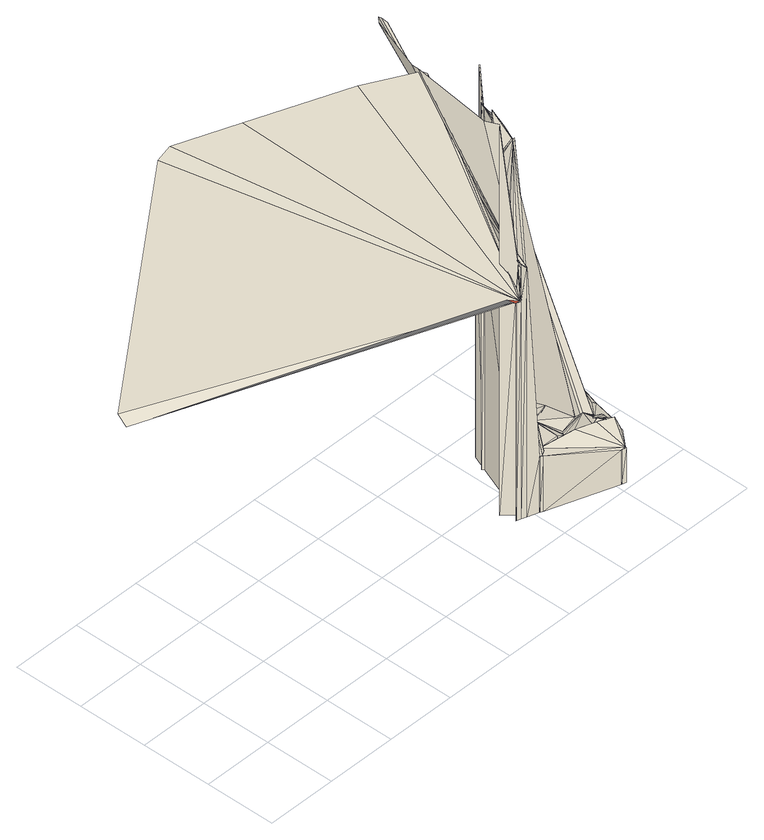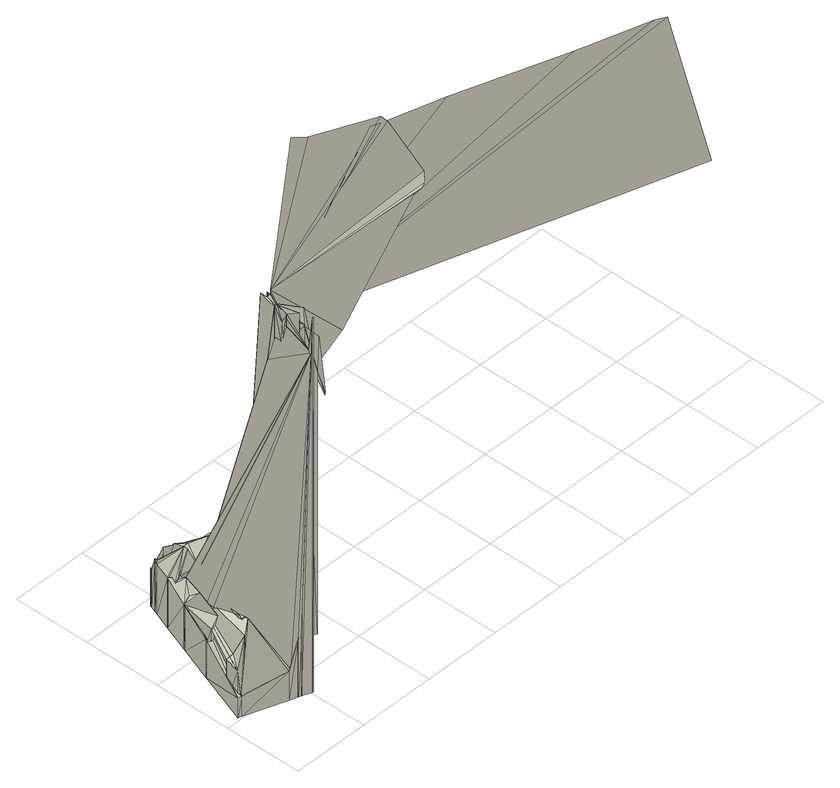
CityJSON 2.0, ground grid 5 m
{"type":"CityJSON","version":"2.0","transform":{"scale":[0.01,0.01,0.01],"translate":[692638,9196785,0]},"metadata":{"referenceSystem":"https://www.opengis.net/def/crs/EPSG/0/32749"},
"CityObjects":{
"building1":{"type":"Building","attributes":{"level_0":0,"level_1":0,"uuid_bgn":"None"},"geometry":[{"type":"MultiSurface","lod":"1","boundaries":[[[0,1,2]],[[0,2,3]],[[0,3,4]],[[0,4,5]],[[0,5,6]],[[0,6,7]],[[0,7,8]],[[0,8,9]],[[0,9,10]],[[0,10,11]],[[0,11,12]],[[0,1,13]],[[0,14,13]],[[11,12,15]],[[11,16,15]],[[12,0,14]],[[12,15,14]],[[17,18,19]],[[17,19,20]],[[17,20,21]],[[17,21,22]],[[17,18,23]],[[17,24,23]],[[20,21,25]],[[20,26,25]],[[21,22,27]],[[21,25,27]],[[22,17,24]],[[22,27,24]],[[28,29,30]],[[28,30,31]],[[28,31,32]],[[28,32,33]],[[28,33,34]],[[28,34,18]],[[28,18,17]],[[28,29,35]],[[28,36,35]],[[29,30,37]],[[29,35,37]],[[18,17,24]],[[18,23,24]],[[17,28,36]],[[17,24,36]],[[38,39,40]],[[38,40,41]],[[38,41,42]],[[38,42,43]],[[38,43,44]],[[38,44,45]],[[38,45,46]],[[38,46,47]],[[38,47,48]],[[38,48,49]],[[38,39,50]],[[38,15,50]],[[48,49,51]],[[48,52,51]],[[49,38,15]],[[49,51,15]],[[53,54,55]],[[53,54,56]],[[53,57,56]],[[54,55,58]],[[54,56,58]],[[59,60,21]],[[59,21,20]],[[59,60,61]],[[59,62,61]],[[60,21,25]],[[60,61,25]],[[21,20,26]],[[21,25,26]],[[12,63,0]],[[12,63,64]],[[12,15,64]],[[63,0,14]],[[63,64,14]],[[0,12,15]],[[0,14,15]],[[65,66,67]],[[65,67,68]],[[65,68,69]],[[65,69,70]],[[65,70,71]],[[65,71,72]],[[65,72,73]],[[65,73,74]],[[65,66,75]],[[65,76,75]],[[66,67,77]],[[66,75,77]],[[67,68,78]],[[67,77,78]],[[68,69,79]],[[68,78,79]],[[69,70,80]],[[69,79,80]],[[70,71,81]],[[70,80,81]],[[71,72,82]],[[71,81,82]],[[72,73,83]],[[72,82,83]],[[73,74,84]],[[73,83,84]],[[74,65,76]],[[74,84,76]],[[85,86,87]],[[85,87,88]],[[85,88,89]],[[85,89,90]],[[85,86,91]],[[85,92,91]],[[86,87,93]],[[86,91,93]],[[87,88,94]],[[87,93,94]],[[88,89,95]],[[88,94,95]],[[89,90,96]],[[89,95,96]],[[90,85,92]],[[90,96,92]],[[97,98,99]],[[97,99,100]],[[97,100,101]],[[97,101,102]],[[97,102,85]],[[97,85,90]],[[97,90,89]],[[97,89,103]],[[97,103,104]],[[97,104,105]],[[97,105,106]],[[97,106,107]],[[97,107,108]],[[97,98,109]],[[97,110,109]],[[98,99,111]],[[98,109,111]],[[99,100,112]],[[99,111,112]],[[100,101,113]],[[100,112,113]],[[101,102,114]],[[101,113,114]],[[102,85,92]],[[102,114,92]],[[85,90,96]],[[85,92,96]],[[90,89,95]],[[90,96,95]],[[89,103,115]],[[89,95,115]],[[103,104,116]],[[103,115,116]],[[104,105,117]],[[104,116,117]],[[105,106,118]],[[105,117,118]],[[106,107,119]],[[106,118,119]],[[107,108,120]],[[107,119,120]],[[108,97,110]],[[108,120,110]],[[121,122,123]],[[121,123,124]],[[121,124,125]],[[121,125,126]],[[121,126,101]],[[121,101,100]],[[121,122,127]],[[121,128,127]],[[122,123,129]],[[122,127,129]],[[123,124,130]],[[123,129,130]],[[124,125,131]],[[124,130,131]],[[125,126,132]],[[125,131,132]],[[126,101,113]],[[126,132,113]],[[101,100,112]],[[101,113,112]],[[100,121,128]],[[100,112,128]],[[22,21,133]],[[22,133,134]],[[22,134,122]],[[22,122,135]],[[22,135,136]],[[22,136,99]],[[22,99,98]],[[22,98,137]],[[22,137,138]],[[22,138,17]],[[22,21,25]],[[22,27,25]],[[21,133,139]],[[21,25,139]],[[133,134,140]],[[133,139,140]],[[134,122,127]],[[134,140,127]],[[122,135,141]],[[122,127,141]],[[135,136,142]],[[135,141,142]],[[136,99,111]],[[136,142,111]],[[99,98,109]],[[99,111,109]],[[98,137,143]],[[98,109,143]],[[137,138,144]],[[137,143,144]],[[138,17,24]],[[138,144,24]],[[17,22,27]],[[17,24,27]],[[28,17,138]],[[28,138,137]],[[28,137,97]],[[28,97,29]],[[28,17,24]],[[28,36,24]],[[17,138,144]],[[17,24,144]],[[138,137,143]],[[138,144,143]],[[137,97,110]],[[137,143,110]],[[97,29,35]],[[97,110,35]],[[29,28,36]],[[29,35,36]],[[49,108,145]],[[49,145,38]],[[49,108,120]],[[49,51,120]],[[108,145,146]],[[108,120,146]],[[145,38,15]],[[145,146,15]],[[38,49,51]],[[38,15,51]],[[147,148,149]],[[147,149,150]],[[147,150,151]],[[147,151,152]],[[147,152,153]],[[147,153,73]],[[147,73,154]],[[147,154,155]],[[147,148,156]],[[147,157,156]],[[148,149,158]],[[148,156,158]],[[149,150,159]],[[149,158,159]],[[150,151,160]],[[150,159,160]],[[151,152,161]],[[151,160,161]],[[152,153,162]],[[152,161,162]],[[153,73,83]],[[153,162,83]],[[73,154,163]],[[73,83,163]],[[154,155,164]],[[154,163,164]],[[155,147,157]],[[155,164,157]],[[165,166,167]],[[165,167,148]],[[165,148,147]],[[165,147,168]],[[165,168,169]],[[165,169,70]],[[165,70,170]],[[165,170,171]],[[165,171,172]],[[165,172,173]],[[165,166,174]],[[165,175,174]],[[166,167,176]],[[166,174,176]],[[167,148,156]],[[167,176,156]],[[148,147,157]],[[148,156,157]],[[147,168,177]],[[147,157,177]],[[168,169,178]],[[168,177,178]],[[169,70,80]],[[169,178,80]],[[70,170,179]],[[70,80,179]],[[170,171,180]],[[170,179,180]],[[171,172,181]],[[171,180,181]],[[172,173,182]],[[172,181,182]],[[173,165,175]],[[173,182,175]],[[183,184,185]],[[183,185,186]],[[183,186,187]],[[183,187,188]],[[183,188,189]],[[183,189,190]],[[183,184,191]],[[183,192,191]],[[184,185,193]],[[184,191,193]],[[185,186,194]],[[185,193,194]],[[186,187,195]],[[186,194,195]],[[187,188,196]],[[187,195,196]],[[188,189,197]],[[188,196,197]],[[189,190,198]],[[189,197,198]],[[190,183,192]],[[190,198,192]],[[199,200,201]],[[199,201,202]],[[199,202,203]],[[199,203,204]],[[199,204,205]],[[199,205,165]],[[199,165,173]],[[199,173,206]],[[199,206,134]],[[199,134,54]],[[199,200,207]],[[199,208,207]],[[200,201,209]],[[200,207,209]],[[201,202,210]],[[201,209,210]],[[202,203,211]],[[202,210,211]],[[203,204,212]],[[203,211,212]],[[204,205,213]],[[204,212,213]],[[205,165,175]],[[205,213,175]],[[165,173,182]],[[165,175,182]],[[173,206,214]],[[173,182,214]],[[206,134,140]],[[206,214,140]],[[134,54,56]],[[134,140,56]],[[54,199,208]],[[54,56,208]],[[215,216,217]],[[215,217,218]],[[215,216,219]],[[215,220,219]],[[216,217,221]],[[216,219,221]],[[217,218,222]],[[217,221,222]],[[218,215,220]],[[218,222,220]],[[223,224,225]],[[223,225,226]],[[223,226,227]],[[223,224,228]],[[223,229,228]],[[224,225,230]],[[224,228,230]],[[225,226,231]],[[225,230,231]],[[226,227,232]],[[226,231,232]],[[227,223,229]],[[227,232,229]],[[233,234,227]],[[233,227,235]],[[233,235,202]],[[233,234,236]],[[233,237,236]],[[234,227,232]],[[234,236,232]],[[227,235,238]],[[227,232,238]],[[235,202,210]],[[235,238,210]],[[202,233,237]],[[202,210,237]],[[239,240,241]],[[239,240,242]],[[239,243,242]],[[240,241,244]],[[240,242,244]],[[241,239,243]],[[241,244,243]],[[245,60,246]],[[245,246,133]],[[245,133,21]],[[245,60,61]],[[245,247,61]],[[60,246,248]],[[60,61,248]],[[246,133,139]],[[246,248,139]],[[133,21,25]],[[133,139,25]],[[21,245,247]],[[21,25,247]],[[1,0,249]],[[1,0,14]],[[1,13,14]],[[0,249,250]],[[0,14,250]],[[249,1,13]],[[249,250,13]],[[22,21,60]],[[22,60,53]],[[21,60,61]],[[21,25,61]],[[60,53,57]],[[60,61,57]],[[53,22,27]],[[53,57,27]],[[205,204,203]],[[205,203,215]],[[205,215,218]],[[205,218,217]],[[205,217,216]],[[205,216,235]],[[205,235,226]],[[205,226,225]],[[205,225,224]],[[205,224,223]],[[205,223,227]],[[205,227,234]],[[205,234,251]],[[205,251,189]],[[205,189,188]],[[205,188,187]],[[205,187,186]],[[205,186,185]],[[205,185,184]],[[205,184,183]],[[205,183,152]],[[205,152,151]],[[205,151,150]],[[205,150,149]],[[205,149,167]],[[205,167,166]],[[205,204,212]],[[205,213,212]],[[204,203,211]],[[204,212,211]],[[203,215,220]],[[203,211,220]],[[215,218,222]],[[215,220,222]],[[218,217,221]],[[218,222,221]],[[217,216,219]],[[217,221,219]],[[216,235,238]],[[216,219,238]],[[235,226,231]],[[235,238,231]],[[226,225,230]],[[226,231,230]],[[225,224,228]],[[225,230,228]],[[224,223,229]],[[224,228,229]],[[223,227,232]],[[223,229,232]],[[227,234,236]],[[227,232,236]],[[234,251,252]],[[234,236,252]],[[251,189,197]],[[251,252,197]],[[189,188,196]],[[189,197,196]],[[188,187,195]],[[188,196,195]],[[187,186,194]],[[187,195,194]],[[186,185,193]],[[186,194,193]],[[185,184,191]],[[185,193,191]],[[184,183,192]],[[184,191,192]],[[183,152,161]],[[183,192,161]],[[152,151,160]],[[152,161,160]],[[151,150,159]],[[151,160,159]],[[150,149,158]],[[150,159,158]],[[149,167,176]],[[149,158,176]],[[167,166,174]],[[167,176,174]],[[166,205,213]],[[166,174,213]],[[73,153,74]],[[73,153,162]],[[73,83,162]],[[153,74,84]],[[153,162,84]],[[74,73,83]],[[74,84,83]],[[239,200,253]],[[239,200,207]],[[239,243,207]],[[200,253,254]],[[200,207,254]],[[253,239,243]],[[253,254,243]],[[202,201,233]],[[202,201,209]],[[202,210,209]],[[201,233,237]],[[201,209,237]],[[233,202,210]],[[233,237,210]],[[102,126,125]],[[102,125,124]],[[102,124,123]],[[102,123,206]],[[102,206,172]],[[102,172,171]],[[102,171,170]],[[102,170,87]],[[102,87,86]],[[102,126,132]],[[102,114,132]],[[126,125,131]],[[126,132,131]],[[125,124,130]],[[125,131,130]],[[124,123,129]],[[124,130,129]],[[123,206,214]],[[123,129,214]],[[206,172,181]],[[206,214,181]],[[172,171,180]],[[172,181,180]],[[171,170,179]],[[171,180,179]],[[170,87,93]],[[170,179,93]],[[87,86,91]],[[87,93,91]],[[86,102,114]],[[86,91,114]],[[169,168,155]],[[169,155,71]],[[169,168,177]],[[169,178,177]],[[168,155,164]],[[168,177,164]],[[155,71,81]],[[155,164,81]],[[71,169,178]],[[71,81,178]],[[121,136,135]],[[121,136,142]],[[121,128,142]],[[136,135,141]],[[136,142,141]],[[135,121,128]],[[135,141,128]],[[249,0,63]],[[249,63,145]],[[249,145,108]],[[249,108,107]],[[249,0,14]],[[249,250,14]],[[0,63,64]],[[0,14,64]],[[63,145,146]],[[63,64,146]],[[145,108,120]],[[145,146,120]],[[108,107,119]],[[108,120,119]],[[107,249,250]],[[107,119,250]],[[67,106,105]],[[67,106,118]],[[67,77,118]],[[106,105,117]],[[106,118,117]],[[105,67,77]],[[105,117,77]],[[108,255,97]],[[108,255,256]],[[108,120,256]],[[255,97,110]],[[255,256,110]],[[97,108,120]],[[97,110,120]],[[66,65,257]],[[66,65,76]],[[66,75,76]],[[65,257,258]],[[65,76,258]],[[257,66,75]],[[257,258,75]],[[239,241,244]],[[239,243,244]],[[245,21,25]],[[245,247,25]],[[80,178,81]],[[164,177,157]],[[243,254,207]],[[214,182,181]],[[214,129,127]],[[127,140,214]],[[142,128,112]],[[238,232,231]],[[213,174,175]],[[176,158,156]],[[132,114,113]]],"semantics":{"surfaces":[{"type":"RoofSurface"},{"type":"GroundSurface"},{"type":"WallSurface"}],"values":[0,1,2,2,2,2,2,2,2,2,2,2,2,2,2,2,2,2,2,2,2,2,2,2,2,2,2,2,2,2,2,2,2,2,2,2,2,2,2,2,2,2,2,2,2,2,2,2,2,2,2,2,2,2,2,2,2,2,2,2,2,2,2,2,2,2,2,2,2,2,2,2,2,2,2,2,2,2,2,2,2,2,2,2,2,2,2,2,2,2,2,2,2,2,2,2,2,2,2,2,2,2,2,2,2,2,2,2,2,2,2,2,2,2,2,2,2,2,2,2,2,2,2,2,2,2,2,2,2,2,2,2,2,2,2,2,2,2,2,2,2,2,2,2,2,2,2,2,2,2,2,2,2,2,2,2,2,2,2,2,2,2,2,2,2,2,2,2,2,2,2,2,2,2,2,2,2,2,2,2,2,2,2,2,2,2,2,2,2,2,2,2,2,2,2,2,2,2,2,2,2,2,2,2,2,2,2,2,2,2,2,2,2,2,2,2,2,2,2,2,2,2,2,2,2,2,2,2,2,2,2,2,2,2,2,2,2,2,2,2,2,2,2,2,2,2,2,2,2,2,2,2,2,2,2,2,2,2,2,2,2,2,2,2,2,2,2,2,2,2,2,2,2,2,2,2,2,2,2,2,2,2,2,2,2,2,2,2,2,2,2,2,2,2,2,2,2,2,2,2,2,2,2,2,2,2,2,2,2,2,2,2,2,2,2,2,2,2,2,2,2,2,2,2,2,2,2,2,2,2,2,2,2,2,2,2,2,2,2,2,2,2,2,2,2,2,2,2,2,2,2,2,2,2,2,2,2,2,2,2,2,2,2,2,2,2,2,2,2,2,2,2,2,2,2,2,2,2,2,2,2,2,2,2,2,2,2,2,2,2,2,2,2,2,2,2,2,2,2,2,2,2,2,2,2,2,2,2,2,2,2,2,2,2,2,2,2,2,2,2,2,2,2,2,2,2,2,2,2,2,2,2,2,2,2,2,2,2,2,2,2,2,2,2,2,2,2,2,2,2,2,2,2,2,2,2,2,2,2,2,2,2,2,2,2,2,2,2,2,2,2,2,2,2,2,2,2,2,2,2,2,2,2,2,2,2,2,2,2,2,2,2,2,2,2,2,2,2,2,2,2,2,2,2,2,2,2,2,2,2,2,2,2,2,2,2,2,2,2,2,2,2,2,2,2,2,2,2,2,2,2,2,2,2,2,2,2,2,2,2,2,2,2,2,2,2,2,2,2,2,2,2,2,2,2,2,2,2,2,2,2,2,2,2,2,2,2,2,2,2,2,2,2,2,2,2,2,2,2,2,2,2,2,2,2,2,2,2,2,2,2,2,2,2,2,2,2,2,2,2,2,2,2,2,2,2,2,2,2,2,2,2,2,2,2,2,2,2,2,2,2,2,2,2,2,2,2,2,2,2,2,2,2,2,2,2,2,2,2,2,2]}}]}
},
"vertices":[
[2421,278,1652],[2388,278,1652],[2333,298,1701],[6,1112,1734],[6,1178,1795],[556,1378,3253],[656,1378,3295],[1106,1228,3278],[1806,978,3263],[2181,828,3221],[2206,803,3206],[2431,353,1824],[2431,304,1824],[2388,278,0],[2421,278,0],[2431,304,0],[2431,353,0],[2699,796,2148],[2706,803,2148],[2731,803,2146],[2781,778,2236],[2845,736,2345],[2841,725,2345],[2706,803,0],[2699,796,0],[2845,736,0],[2781,778,0],[2841,725,0],[2636,828,1812],[2593,717,1733],[2581,728,1733],[2581,753,1733],[2606,853,1643],[2656,903,1719],[2706,903,2138],[2593,717,0],[2636,828,0],[2581,728,0],[2431,304,1927],[2356,378,2974],[2306,453,2989],[2156,828,3257],[2156,878,3257],[2306,1278,3244],[2356,1328,3228],[2381,1328,3205],[2406,1303,3169],[2606,978,2164],[2606,753,1733],[2605,749,1733],[2356,378,0],[2605,749,0],[2606,753,0],[2964,1068,2315],[2856,768,2272],[2856,803,2272],[2856,768,0],[2964,1068,0],[2856,803,0],[2881,928,2426],[2881,837,2364],[2881,837,0],[2881,928,0],[2431,278,1899],[2431,278,0],[3068,53,261],[3034,53,261],[2556,220,422],[2556,278,443],[2581,278,426],[2831,228,443],[2956,178,449],[3056,128,453],[3081,103,364],[3081,90,364],[3034,53,0],[3068,53,0],[2556,220,0],[2556,278,0],[2581,278,0],[2831,228,0],[2956,178,0],[3056,128,0],[3081,103,0],[3081,90,0],[2731,503,435],[2731,403,428],[2710,253,455],[2585,278,426],[2606,428,425],[2706,503,428],[2731,403,0],[2731,503,0],[2710,253,0],[2585,278,0],[2606,428,0],[2706,503,0],[2606,703,1964],[2681,703,430],[2706,678,430],[2756,528,419],[2756,503,428],[2731,462,435],[2581,253,425],[2581,241,425],[2556,228,422],[2532,228,422],[2456,255,1895],[2456,303,1895],[2681,703,0],[2606,703,0],[2706,678,0],[2756,528,0],[2756,503,0],[2731,462,0],[2581,253,0],[2581,241,0],[2556,228,0],[2532,228,0],[2456,255,0],[2456,303,0],[2740,578,412],[2874,578,410],[2886,510,423],[2806,478,425],[2781,478,425],[2749,491,435],[2874,578,0],[2740,578,0],[2886,510,0],[2806,478,0],[2781,478,0],[2749,491,0],[2856,728,2345],[2856,678,1941],[2781,578,408],[2731,603,412],[2631,703,1453],[2631,728,2187],[2856,728,0],[2856,678,0],[2781,578,0],[2731,603,0],[2631,703,0],[2631,728,0],[2431,303,1899],[2431,303,0],[2981,203,450],[2981,228,450],[3106,278,356],[3131,278,333],[3131,228,333],[3131,226,347],[3089,111,343],[3056,103,344],[3006,153,457],[2981,228,0],[2981,203,0],[3106,278,0],[3131,278,0],[3131,228,0],[3131,226,0],[3089,111,0],[3056,103,0],[3006,153,0],[3006,328,401],[3081,278,356],[3081,268,356],[2983,200,450],[2936,187,437],[2756,243,439],[2756,253,439],[2781,278,429],[2981,328,401],[3081,278,0],[3006,328,0],[3081,268,0],[2983,200,0],[2936,187,0],[2756,243,0],[2756,253,0],[2781,278,0],[2981,328,0],[3196,403,306],[3156,403,342],[3156,478,405],[3181,628,353],[3256,653,327],[3281,653,265],[3281,639,265],[3202,420,305],[3156,403,0],[3196,403,0],[3156,478,0],[3181,628,0],[3256,653,0],[3281,653,0],[3281,639,0],[3202,420,0],[2977,1103,2315],[3051,1103,409],[3069,1097,409],[3106,1078,201],[3156,578,369],[3156,528,365],[3062,292,341],[2921,313,429],[3051,1103,0],[2977,1103,0],[3069,1097,0],[3106,1078,0],[3156,578,0],[3156,528,0],[3062,292,0],[2921,313,0],[3143,713,391],[3136,781,408],[3156,778,404],[3156,753,424],[3136,781,0],[3143,713,0],[3156,778,0],[3156,753,0],[3381,953,292],[3356,853,299],[3306,853,303],[3240,876,404],[3381,978,138],[3356,853,0],[3381,953,0],[3306,853,0],[3240,876,0],[3381,978,0],[3122,1078,201],[3381,987,138],[3134,799,408],[3381,987,0],[3122,1078,0],[3134,799,0],[2992,1124,2581],[2967,1074,2315],[2986,1126,2581],[2967,1074,0],[2992,1124,0],[2986,1126,0],[2864,788,2272],[2881,803,2126],[2864,788,0],[2881,803,0],[2417,268,1652],[2417,268,0],[3405,979,138],[3405,979,0],[2981,1103,2315],[2981,1103,0],[2594,716,1733],[2594,716,0],[3064,43,261],[3064,43,0]
]}
